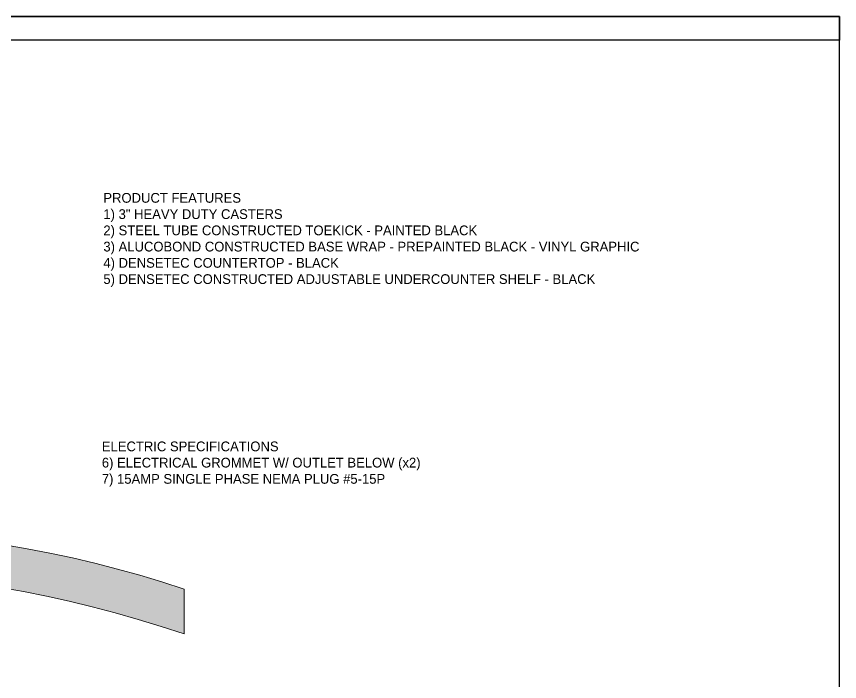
# Model space of a CAD drawing. Extents: x 347 to 909, y -25 to 263.
# Drawn here: x 559.8 to 720.1, y 133.6 to 263.1 of the extents above; entities that cross this region are included whole.
import ezdxf

# ---------------------------------------------------------------- set-up
doc = ezdxf.new("R2010")
doc.units = 0
doc.header["$LTSCALE"] = 12
doc.header["$MEASUREMENT"] = 0
doc.layers.get('0').update_dxf_attribs({"linetype": 'CONTINUOUS'})
for name, color, linetype in [('Logo', 228, 'CONTINUOUS'), ('TLDR1', 121, 'CONTINUOUS'), ('TLDR4', 121, 'CONTINUOUS')]:
    doc.layers.add(name, color=color, linetype=linetype)
doc.styles.add('SANSSERIF', font='bgothm.ttf', dxfattribs={"height": 3})

msp = doc.modelspace()

# ---------------------------------------------------------------- hatches: boundary and pattern name
at = {"layer": 'Logo'}
h = msp.add_hatch(color=9, dxfattribs=at)
h.dxf.hatch_style = 1
edge = h.paths.add_edge_path()
edge.add_spline(control_points=[(451.5475, 142.75641), (497.1768, 158.60482), (544.72646, 158.97472), (592.45969, 142.84018), (592.45969, 142.84018), (592.45969, 145.02183), (592.45969, 147.20347)], knot_values=[2, 2, 2, 2, 3, 3, 3, 3.5, 3.5, 3.5, 3.5], degree=3, periodic=0)
edge.add_spline(control_points=[(592.45969, 147.20347), (592.45969, 149.38512), (592.45969, 151.56677), (592.45969, 151.56677)], knot_values=[3.5, 3.5, 3.5, 3.5, 4, 4, 4, 4], degree=3, periodic=0)
edge.add_spline(control_points=[(592.45969, 151.56677), (546.57231, 166.80526), (497.17536, 167.34014), (451.5475, 151.2529), (451.5475, 151.2529), (451.5475, 142.75641), (451.5475, 142.75641)], knot_values=[0, 0, 0, 0, 1, 1, 1, 2, 2, 2, 2], degree=3, periodic=0)

# ---------------------------------------------------------------- linework, layer by layer
at = {"color": 7, "lineweight": -3}
msp.add_lwpolyline([(347.2472, 263.11755), (347.2472, -24.99271), (720.09577, -24.99271), (720.09577, 263.11755)], close=True, dxfattribs=at)
msp.add_lwpolyline([(434.87095, 248.5898), (350.7174, 248.5898), (350.7174, 248.5898), (347.2472, 248.5898), (347.2472, 263.11755), (720.09577, 263.11755), (720.09577, 258.50998), (508.63228, 258.50998), (498.7121, 248.5898), (485.81682, 248.5898), (485.81682, 248.5898), (350.71719, 248.5898), (350.71719, 248.5898)], dxfattribs=at)
at = {"layer": 'Logo', "color": 9, "lineweight": 0}
msp.add_open_spline([(592.45969, 151.56677), (546.57231, 166.80526), (497.17536, 167.34014), (451.5475, 151.2529), (451.5475, 151.2529), (451.5475, 142.75641), (451.5475, 142.75641), (497.1768, 158.60482), (544.72646, 158.97472), (592.45969, 142.84018), (592.45969, 142.84018), (592.45969, 151.56677), (592.45969, 151.56677)], degree=3, knots=[0, 0, 0, 0, 1, 1, 1, 2, 2, 2, 3, 3, 3, 4, 4, 4, 4], dxfattribs=at)

# ---------------------------------------------------------------- texts
at = {"layer": 'TLDR1', "lineweight": -3, "insert": (576.74414, 228.72831), "char_height": 1.8986707, "width": 118.6727902, "attachment_point": 1, "style": 'SANSSERIF'}
msp.add_mtext('PRODUCT FEATURES\\P1) 3" HEAVY DUTY CASTERS\\P2) STEEL TUBE CONSTRUCTED TOEKICK - PAINTED BLACK\\P3) ALUCOBOND CONSTRUCTED BASE WRAP - PREPAINTED BLACK - VINYL GRAPHIC\\P4) DENSETEC COUNTERTOP - BLACK\\P5) DENSETEC CONSTRUCTED ADJUSTABLE UNDERCOUNTER SHELF - BLACK\\P', dxfattribs=at)
at = {"layer": 'TLDR4', "lineweight": -3, "insert": (576.44556, 180.3173), "char_height": 1.8986707, "width": 118.6727902, "attachment_point": 1, "style": 'SANSSERIF'}
msp.add_mtext('ELECTRIC SPECIFICATIONS\\P6) ELECTRICAL GROMMET W/ OUTLET BELOW (x2)\\P7) 15AMP SINGLE PHASE NEMA PLUG #5-15P\\P', dxfattribs=at)

doc.saveas('drawing.dxf')
